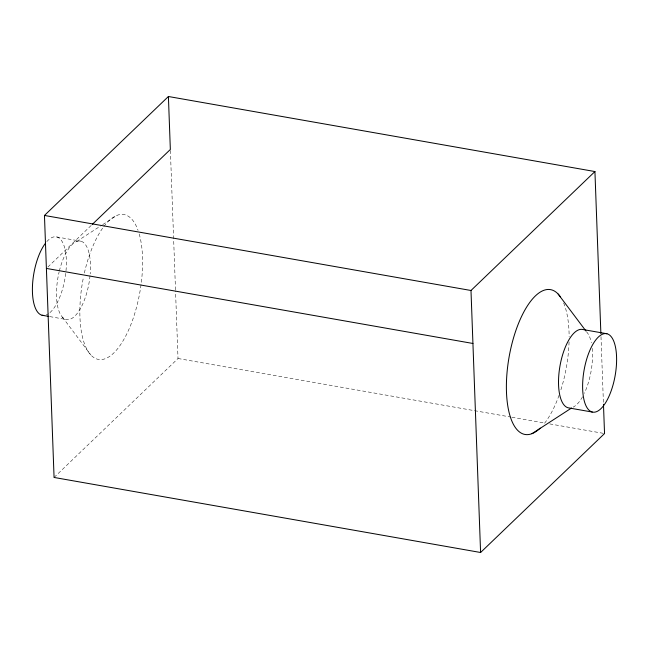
<?xml version="1.0" encoding="UTF-8"?>
<svg xmlns="http://www.w3.org/2000/svg" width="649" height="649" viewBox="0 0 649 649"><rect width="100%" height="100%" fill="white"/><g stroke="black" fill="none" stroke-linecap="round" stroke-linejoin="round"><path stroke-width="0.49" stroke-dasharray="3.25 2.43" d="M47.864 267.031L91.606 225.049M54.07 477.453L178.013 358.508L175.53 290.849M76.598 241.533L101.844 225.171M102.688 224.627L116.99 215.354M56.731 236.95L80.817 241.193M49.77 316.598L66.149 319.486M178.013 358.508L510.86 417.072M511.858 417.242L544.746 423.026M549.727 423.902L604.544 433.548M62.434 317.158L90.836 354.946M600.99 336.612L603.432 403.256M170.387 150.495L175.498 289.843M103.824 226.542A73.54 29.108 -80 0 1 138.059 230.379M139.202 233.948A73.54 29.108 -80 0 1 110.963 355.425A73.54 29.108 -80 0 1 83.518 276.953M84.37 273.002A73.54 29.108 -80 0 1 103.207 227.369M59.351 270.974A39.84 15.771 -80 0 1 79.892 241.03A39.84 15.771 -80 0 1 90.187 273.902M90.024 275.744A39.84 15.771 -80 0 1 66.888 319.624A39.84 15.771 -80 0 1 59.132 271.89M46.825 241.59A39.84 15.771 -80 0 1 65.833 272.434M65.727 273.375A39.84 15.771 -80 0 1 49.227 313.191M48.48 313.727A39.84 15.771 -80 0 1 46.274 314.903M563.64 302.969A73.54 29.108 -80 0 1 569.132 336.872M569.059 341.909A73.54 29.108 -80 0 1 560.687 390.471M559.065 395.257A73.54 29.108 -80 0 1 543.935 424.032M586.566 331.842A39.84 15.771 -80 0 1 591.353 342.713M592.196 348.359A39.84 15.771 -80 0 1 584.303 393.359M582.542 396.766A39.84 15.771 -80 0 1 573.124 407.15"/><path stroke-width="0.97" d="M603.465 404.262L604.544 433.548L480.593 552.494L54.07 477.453L44.456 215.452L168.407 96.506L594.93 171.547L600.877 333.578M92.336 224.351L170.346 149.481L168.407 96.506M480.593 552.494L470.987 290.492L594.93 171.547M532.01 433.646L571.558 408.01M44.456 215.452L470.987 290.492M606.945 333.756A39.84 15.771 -80 0 0 582.664 389.165A39.84 15.771 -80 0 0 609.216 395.785A39.84 15.771 -80 0 0 606.945 333.756L582.851 329.514A39.84 15.771 -80 0 0 560.184 364.835A39.84 15.771 -80 0 0 568.183 407.807L592.269 412.05M46.404 268.426L472.934 343.475M42.055 315.244L48.805 316.428M558.164 294.054L585.966 331.039M43.702 315.43A39.84 15.771 -80 0 1 32.426 287.402A39.84 15.771 -80 0 1 45.568 243.107M540.187 428.129A73.54 29.108 -80 0 1 508.435 361.006A73.54 29.108 -80 0 1 560.33 296.78"/></g></svg>
